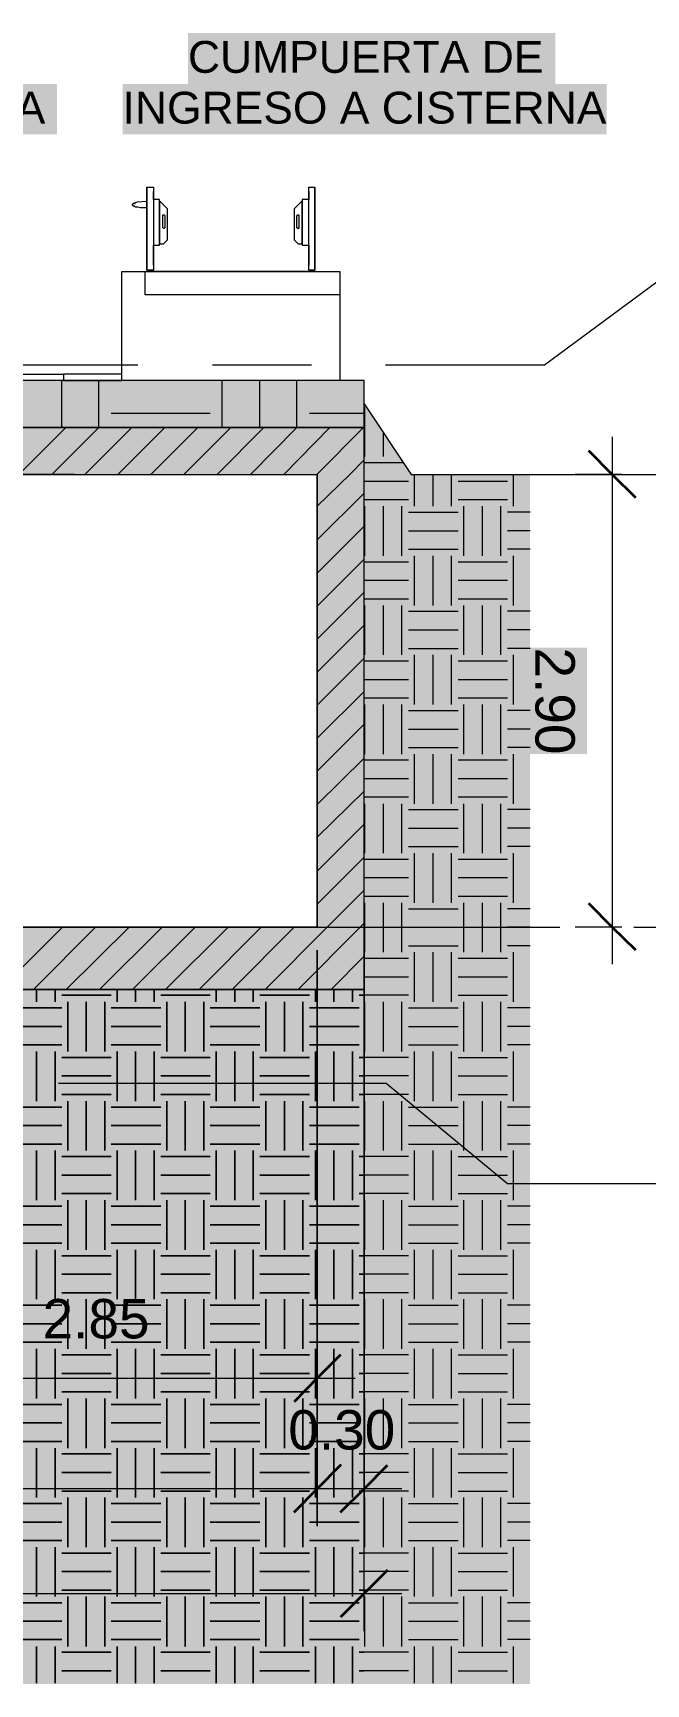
# Model space of a CAD drawing. Extents: x -187 to 52, y -9 to 65.
# Drawn here: x -119.73 to -115.8, y 27.06 to 37.62 of the extents above; entities that cross this region are included whole.
import ezdxf

# ---------------------------------------------------------------- set-up
doc = ezdxf.new("R2010")
doc.units = 0
doc.header["$MEASUREMENT"] = 0
doc.layers.add('PDF4_Geometría', color=7, linetype='Continuous')
doc.layers.add('PDF4_Texto', color=7, linetype='Continuous')
doc.layers.add('PDF4_Rellenos sólidos', color=7, linetype='Continuous', true_color=0xffffff)
doc.styles.add('PDF Arial', font='arial.ttf')

msp = doc.modelspace()

# ---------------------------------------------------------------- hatches: boundary and pattern name
at = {"layer": 'PDF4_Rellenos sólidos', "transparency": 33554559}
for points in [[(-118.733, 37.621), (-118.733, 37.295), (-116.382, 37.295), (-116.382, 37.621)], [(-122.523, 37.295), (-122.523, 36.973), (-119.571, 36.973), (-119.571, 37.295)], [(-119.152, 37.295), (-119.152, 36.973), (-116.052, 36.973), (-116.052, 37.295)], [(-117.304, 34.804), (-117.308, 34.804), (-117.308, 34.812), (-117.312, 34.817), (-117.317, 34.817), (-117.317, 34.825), (-117.321, 34.829), (-117.325, 34.829), (-117.325, 34.838), (-117.329, 34.842), (-117.334, 34.842), (-117.334, 34.85), (-117.338, 34.855), (-117.342, 34.855), (-117.342, 34.863), (-117.346, 34.867), (-117.351, 34.867), (-117.351, 34.876), (-117.355, 34.88), (-117.359, 34.88), (-117.359, 34.889), (-117.363, 34.893), (-117.367, 34.893), (-117.367, 34.901), (-117.372, 34.905), (-117.376, 34.905), (-117.376, 34.914), (-117.38, 34.918), (-117.384, 34.918), (-117.384, 34.927), (-117.389, 34.931), (-117.393, 34.931), (-117.393, 34.939), (-117.397, 34.944), (-117.401, 34.944), (-117.401, 34.952), (-117.406, 34.956), (-117.41, 34.956), (-117.41, 34.965), (-117.414, 34.969), (-117.418, 34.969), (-117.418, 34.977), (-117.422, 34.982), (-117.427, 34.982), (-117.427, 34.99), (-117.431, 34.994), (-117.435, 34.994), (-117.435, 35.003), (-117.439, 35.007), (-117.444, 35.007), (-117.444, 35.015), (-117.448, 35.02), (-117.452, 35.02), (-117.452, 35.028), (-117.456, 35.032), (-117.46, 35.032), (-117.46, 35.041), (-117.465, 35.045), (-117.469, 35.045), (-117.469, 35.053), (-117.473, 35.058), (-117.477, 35.058), (-117.477, 35.066), (-117.482, 35.07), (-117.486, 35.07), (-117.486, 35.079), (-117.49, 35.083), (-117.494, 35.083), (-117.494, 35.092), (-117.499, 35.096), (-117.503, 35.096), (-117.503, 35.104), (-117.507, 35.108), (-117.511, 35.108), (-117.511, 35.117), (-117.515, 35.121), (-117.52, 35.121), (-117.52, 35.13), (-117.524, 35.134), (-117.528, 35.134), (-117.528, 35.142), (-117.532, 35.147), (-117.537, 35.147), (-117.537, 35.155), (-117.541, 35.159), (-117.545, 35.159), (-117.545, 35.168), (-117.549, 35.172), (-117.554, 35.172), (-117.554, 35.18), (-117.558, 35.185), (-117.562, 35.185), (-117.562, 35.193), (-117.566, 35.197), (-117.57, 35.197), (-117.57, 35.206), (-117.575, 35.21), (-117.579, 35.21), (-117.579, 35.218), (-117.583, 35.223), (-117.587, 35.223), (-117.587, 35.231), (-117.592, 35.235), (-117.596, 35.235), (-117.596, 35.244), (-117.6, 35.248), (-117.604, 35.248), (-117.604, 31.501), (-117.706, 31.501), (-117.706, 27.056), (-117.304, 27.056)], [(-117.905, 34.796), (-117.905, 31.899), (-117.604, 31.899), (-117.604, 34.796)], [(-117.304, 34.796), (-117.304, 27.056), (-116.543, 27.056), (-116.543, 34.796)], [(-116.585, 33.687), (-116.585, 33.007), (-116.179, 33.007), (-116.179, 33.687)], [(-120.751, 31.899), (-120.751, 31.501), (-117.604, 31.501), (-117.604, 31.899)], [(-121.694, 31.328), (-121.719, 31.323), (-121.719, 27.056), (-117.697, 27.056), (-117.697, 31.501), (-120.772, 31.501), (-120.814, 31.493), (-120.84, 31.488), (-120.882, 31.48), (-120.907, 31.476), (-120.949, 31.467), (-120.975, 31.463), (-121.017, 31.455), (-121.043, 31.45), (-121.085, 31.442), (-121.11, 31.438), (-121.152, 31.429), (-121.178, 31.425), (-121.22, 31.416), (-121.246, 31.412), (-121.288, 31.404), (-121.313, 31.4), (-121.355, 31.391), (-121.381, 31.387), (-121.423, 31.378), (-121.449, 31.374), (-121.491, 31.366), (-121.516, 31.361), (-121.558, 31.353), (-121.584, 31.349), (-121.626, 31.34), (-121.652, 31.336)], [(-120.67, 31.501), (-120.67, 27.056), (-117.604, 27.056), (-117.604, 31.501)], [(-119.664, 29.581), (-119.664, 29.192), (-118.987, 29.192), (-118.987, 29.581)], [(-118.091, 28.871), (-118.091, 28.481), (-117.414, 28.481), (-117.414, 28.871)]]:
    msp.add_hatch(color=256, dxfattribs=at).paths.add_polyline_path(points)
h = msp.add_hatch(color=256, dxfattribs=at)
h.paths.add_polyline_path([(-121.292, 35.096), (-121.292, 35.396), (-121.719, 35.396), (-121.719, 35.096)])
h.paths.add_polyline_path([(-117.604, 35.096), (-117.604, 35.396), (-120.793, 35.396), (-120.793, 35.096)])
h = msp.add_hatch(color=256, dxfattribs=at)
h.paths.add_polyline_path([(-121.093, 34.796), (-121.093, 35.096), (-121.719, 35.096), (-121.719, 34.796)])
h.paths.add_polyline_path([(-117.604, 34.796), (-117.604, 35.096), (-120.992, 35.096), (-120.992, 34.796)])

# ---------------------------------------------------------------- linework, layer by layer
at = {"layer": 'PDF4_Geometría', "lineweight": 9}
for points in [[(-118.996, 36.631), (-118.996, 36.542), (-119.059, 36.538), (-119.068, 36.534), (-119.072, 36.534), (-119.076, 36.529), (-119.08, 36.529)], [(-118.996, 36.115), (-118.996, 36.622)], [(-118.953, 36.136), (-118.953, 36.263), (-118.915, 36.263), (-118.915, 36.555), (-118.953, 36.555), (-118.953, 36.606)], [(-117.96, 36.606), (-117.96, 36.555), (-118.002, 36.555), (-118.002, 36.263), (-117.96, 36.263), (-117.96, 36.136)], [(-117.921, 36.111), (-117.921, 36.631)], [(-117.921, 36.622), (-117.921, 36.115)], [(-119.076, 36.513), (-119.08, 36.513), (-119.084, 36.513), (-119.084, 36.517), (-119.089, 36.517), (-119.089, 36.521), (-119.089, 36.525), (-119.084, 36.529), (-119.08, 36.529), (-119.08, 36.534), (-119.076, 36.529), (-119.072, 36.529)], [(-119.08, 36.513), (-119.076, 36.513), (-119.068, 36.508), (-119.063, 36.508), (-119.055, 36.508), (-119.038, 36.504), (-119, 36.504), (-118.996, 36.504), (-118.996, 36.111)], [(-118.996, 36.538), (-118.996, 36.534), (-118.996, 36.529), (-118.996, 36.525), (-118.996, 36.521), (-118.996, 36.517), (-118.996, 36.513), (-118.996, 36.508)], [(-118.915, 36.271), (-118.89, 36.271), (-118.865, 36.297), (-118.865, 36.496), (-118.915, 36.546)], [(-118.894, 36.377), (-118.894, 36.453)], [(-118.881, 36.453), (-118.881, 36.377)], [(-118.002, 36.546), (-118.053, 36.496), (-118.053, 36.297), (-118.027, 36.271), (-118.002, 36.271)], [(-118.036, 36.377), (-118.036, 36.453)], [(-118.023, 36.453), (-118.023, 36.377)], [(-117.469, 35.498), (-116.45, 35.498), (-115.397, 36.276), (-110.681, 36.276)], [(-119.156, 35.438), (-119.529, 35.438), (-119.529, 35.396), (-119.926, 35.396), (-119.926, 35.438), (-119.529, 35.438), (-119.529, 35.396), (-119.156, 35.396), (-119.156, 35.946), (-119.156, 36.094), (-117.761, 36.094), (-117.761, 35.946), (-119.008, 35.946), (-119.008, 36.094), (-117.761, 36.094), (-117.761, 35.396)], [(-119.004, 36.094), (-117.913, 36.094)], [(-117.921, 36.094), (-118.996, 36.094)], [(-120.641, 35.498), (-119.055, 35.498)], [(-118.577, 35.498), (-117.943, 35.498)], [(-117.604, 35.248), (-117.304, 34.796), (-116.543, 34.796)], [(-117.604, 35.096), (-120.793, 35.096)], [(-119.816, 34.796), (-119.516, 35.096)], [(-119.605, 34.796), (-119.304, 35.096)], [(-119.393, 34.796), (-119.093, 35.096)], [(-119.182, 34.796), (-118.881, 35.096)], [(-118.97, 34.796), (-118.67, 35.096)], [(-118.759, 34.796), (-118.459, 35.096)], [(-118.547, 34.796), (-118.247, 35.096)], [(-118.332, 34.796), (-118.036, 35.096)], [(-118.12, 34.796), (-117.824, 35.096)], [(-117.909, 34.796), (-117.609, 35.096)], [(-116.018, 35.037), (-116.018, 31.662)], [(-117.905, 34.593), (-117.697, 34.796), (-117.604, 34.889)], [(-120.751, 31.899), (-117.905, 31.899), (-117.905, 34.796)], [(-119.461, 34.796), (-120.751, 34.796)], [(-116.983, 34.796), (-114.627, 34.796)], [(-115.955, 34.796), (-116.018, 34.796), (-116.255, 34.796)], [(-117.905, 34.377), (-117.604, 34.677)], [(-117.905, 34.165), (-117.604, 34.466)], [(-117.905, 33.954), (-117.604, 34.254)], [(-117.905, 33.742), (-117.604, 34.043)], [(-117.905, 33.531), (-117.604, 33.831)], [(-117.905, 33.32), (-117.604, 33.62)], [(-117.905, 33.108), (-117.604, 33.408)], [(-117.905, 32.897), (-117.604, 33.197)], [(-117.905, 32.685), (-117.604, 32.981)], [(-117.905, 32.474), (-117.604, 32.77)], [(-117.905, 32.258), (-117.604, 32.558)], [(-117.905, 32.047), (-117.604, 32.347)], [(-118.239, 31.501), (-117.841, 31.899), (-117.604, 32.135)], [(-118.027, 31.501), (-117.63, 31.899), (-117.604, 31.924)], [(-120.438, 31.899), (-119.524, 31.899)], [(-119.935, 31.501), (-119.537, 31.899)], [(-119.723, 31.501), (-119.326, 31.899)], [(-119.512, 31.501), (-119.11, 31.899)], [(-119.3, 31.501), (-118.898, 31.899)], [(-119.089, 31.501), (-118.687, 31.899)], [(-119.051, 31.899), (-118.416, 31.899)], [(-118.877, 31.501), (-118.475, 31.899)], [(-118.662, 31.501), (-118.264, 31.899)], [(-118.45, 31.501), (-118.053, 31.899)], [(-117.938, 31.899), (-116.352, 31.899)], [(-115.955, 31.899), (-116.018, 31.899), (-116.255, 31.899)], [(-115.879, 31.899), (-115.244, 31.899)], [(-117.905, 31.751), (-117.905, 28.304), (-117.905, 28.067), (-117.905, 28.304), (-117.905, 31.751), (-117.905, 29.014), (-117.905, 28.773)], [(-117.816, 31.501), (-117.604, 31.713)], [(-117.604, 27.395), (-117.604, 27.636), (-117.604, 31.751), (-117.604, 28.304), (-117.604, 28.067)], [(-117.604, 31.501), (-119.199, 31.501), (-120.67, 31.501)], [(-119.562, 30.901), (-117.465, 30.901), (-116.687, 30.258), (-110.681, 30.258)], [(-120.992, 29.014), (-117.663, 29.014)], [(-117.663, 28.304), (-138.872, 28.304)], [(-117.363, 28.304), (-118.146, 28.304)], [(-139.173, 27.636), (-117.363, 27.636)]]:
    msp.add_lwpolyline(points, dxfattribs=at)
for points in [[(-118.953, 36.635), (-118.953, 36.102), (-118.996, 36.102), (-118.996, 36.635)], [(-117.96, 36.102), (-117.96, 36.635), (-117.921, 36.635), (-117.921, 36.102)], [(-118.865, 36.496), (-118.915, 36.546), (-118.915, 36.271), (-118.89, 36.271), (-118.865, 36.297)], [(-118.894, 36.453), (-118.894, 36.458), (-118.89, 36.458), (-118.886, 36.458), (-118.881, 36.453), (-118.881, 36.377), (-118.881, 36.373), (-118.886, 36.373), (-118.886, 36.369), (-118.89, 36.369), (-118.894, 36.373), (-118.894, 36.377)], [(-118.053, 36.496), (-118.053, 36.297), (-118.027, 36.271), (-118.002, 36.271), (-118.002, 36.546)], [(-118.023, 36.453), (-118.023, 36.377), (-118.023, 36.373), (-118.023, 36.369), (-118.027, 36.369), (-118.031, 36.369), (-118.031, 36.373), (-118.036, 36.373), (-118.036, 36.377), (-118.036, 36.453), (-118.031, 36.453), (-118.031, 36.458), (-118.027, 36.458), (-118.023, 36.458)]]:
    msp.add_lwpolyline(points, close=True, dxfattribs=at)
at = {"layer": 'PDF4_Geometría', "lineweight": 20}
for points in [[(-120.886, 35.498), (-120.992, 35.498), (-120.992, 35.096), (-120.992, 34.796), (-120.949, 34.796), (-120.949, 32.423), (-120.751, 32.423), (-120.751, 34.796), (-117.905, 34.796), (-117.905, 31.899), (-120.751, 31.899), (-120.751, 31.975), (-120.949, 31.975), (-120.949, 31.865)], [(-138.682, 35.096), (-138.932, 35.096), (-138.932, 34.796), (-138.932, 31.899), (-138.932, 31.501), (-135.536, 31.501), (-134.918, 31.387), (-130.144, 30.503), (-126.147, 30.503), (-121.719, 31.319), (-120.751, 31.501), (-117.604, 31.501), (-117.604, 31.899), (-117.604, 34.796), (-117.604, 35.096)]]:
    msp.add_lwpolyline(points, dxfattribs=at)
at = {"layer": 'PDF4_Geometría', "color": 9, "lineweight": 9, "true_color": 0xc0c0c0}
for points in [[(-117.604, 35.096), (-117.604, 35.396), (-120.793, 35.396), (-120.793, 35.096)], [(-119.702, 31.501), (-119.702, 31.421)], [(-119.583, 31.501), (-119.583, 31.421)], [(-119.186, 31.501), (-119.186, 31.421)], [(-119.068, 31.501), (-119.068, 31.421)], [(-118.949, 31.501), (-118.949, 31.421)], [(-118.552, 31.501), (-118.552, 31.421)], [(-118.433, 31.501), (-118.433, 31.421)], [(-118.315, 31.501), (-118.315, 31.421)], [(-117.917, 31.501), (-117.917, 31.421)], [(-117.799, 31.501), (-117.799, 31.421)], [(-117.68, 31.501), (-117.68, 31.421)], [(-119.541, 31.383), (-119.858, 31.383)], [(-119.224, 31.463), (-119.541, 31.463)], [(-119.503, 31.421), (-119.503, 31.104)], [(-119.385, 31.421), (-119.385, 31.104)], [(-119.266, 31.421), (-119.266, 31.104)], [(-118.907, 31.383), (-119.224, 31.383)], [(-118.59, 31.463), (-118.907, 31.463)], [(-118.869, 31.421), (-118.869, 31.104)], [(-118.75, 31.421), (-118.75, 31.104)], [(-118.632, 31.421), (-118.632, 31.104)], [(-118.272, 31.383), (-118.59, 31.383)], [(-117.955, 31.463), (-118.272, 31.463)], [(-118.234, 31.421), (-118.234, 31.104)], [(-118.116, 31.421), (-118.116, 31.104)], [(-117.998, 31.421), (-117.998, 31.104)], [(-119.541, 31.264), (-119.858, 31.264)], [(-118.907, 31.264), (-119.224, 31.264)], [(-118.272, 31.264), (-118.59, 31.264)], [(-119.541, 31.146), (-119.858, 31.146)], [(-119.702, 31.104), (-119.702, 30.786)], [(-119.583, 31.104), (-119.583, 30.786)], [(-119.224, 31.065), (-119.541, 31.065)], [(-118.907, 31.146), (-119.224, 31.146)], [(-119.186, 31.104), (-119.186, 30.786)], [(-119.068, 31.104), (-119.068, 30.786)], [(-118.949, 31.104), (-118.949, 30.786)], [(-118.59, 31.065), (-118.907, 31.065)], [(-118.272, 31.146), (-118.59, 31.146)], [(-118.552, 31.104), (-118.552, 30.786)], [(-118.433, 31.104), (-118.433, 30.786)], [(-118.315, 31.104), (-118.315, 30.786)], [(-117.955, 31.065), (-118.272, 31.065)], [(-117.917, 31.104), (-117.917, 30.786)], [(-117.799, 31.104), (-117.799, 30.786)], [(-117.68, 31.104), (-117.68, 30.786)], [(-119.224, 30.947), (-119.541, 30.947)], [(-118.59, 30.947), (-118.907, 30.947)], [(-117.955, 30.947), (-118.272, 30.947)], [(-119.541, 30.748), (-119.858, 30.748)], [(-119.224, 30.829), (-119.541, 30.829)], [(-119.503, 30.786), (-119.503, 30.469)], [(-119.385, 30.786), (-119.385, 30.469)], [(-119.266, 30.786), (-119.266, 30.469)], [(-118.907, 30.748), (-119.224, 30.748)], [(-118.59, 30.829), (-118.907, 30.829)], [(-118.869, 30.786), (-118.869, 30.469)], [(-118.75, 30.786), (-118.75, 30.469)], [(-118.632, 30.786), (-118.632, 30.469)], [(-118.272, 30.748), (-118.59, 30.748)], [(-117.955, 30.829), (-118.272, 30.829)], [(-118.234, 30.786), (-118.234, 30.469)], [(-118.116, 30.786), (-118.116, 30.469)], [(-117.998, 30.786), (-117.998, 30.469)], [(-119.541, 30.63), (-119.858, 30.63)], [(-118.907, 30.63), (-119.224, 30.63)], [(-118.272, 30.63), (-118.59, 30.63)], [(-119.541, 30.511), (-119.858, 30.511)], [(-119.702, 30.469), (-119.702, 30.152)], [(-119.583, 30.469), (-119.583, 30.152)], [(-119.224, 30.431), (-119.541, 30.431)], [(-118.907, 30.511), (-119.224, 30.511)], [(-119.186, 30.469), (-119.186, 30.152)], [(-119.068, 30.469), (-119.068, 30.152)], [(-118.949, 30.469), (-118.949, 30.152)], [(-118.59, 30.431), (-118.907, 30.431)], [(-118.272, 30.511), (-118.59, 30.511)], [(-118.552, 30.469), (-118.552, 30.152)], [(-118.433, 30.469), (-118.433, 30.152)], [(-118.315, 30.469), (-118.315, 30.152)], [(-117.955, 30.431), (-118.272, 30.431)], [(-117.917, 30.469), (-117.917, 30.152)], [(-117.799, 30.469), (-117.799, 30.152)], [(-117.68, 30.469), (-117.68, 30.152)], [(-119.224, 30.313), (-119.541, 30.313)], [(-118.59, 30.313), (-118.907, 30.313)], [(-117.955, 30.313), (-118.272, 30.313)], [(-119.541, 30.114), (-119.858, 30.114)], [(-119.224, 30.194), (-119.541, 30.194)], [(-119.503, 30.152), (-119.503, 29.835)], [(-119.385, 30.152), (-119.385, 29.835)], [(-119.266, 30.152), (-119.266, 29.835)], [(-118.907, 30.114), (-119.224, 30.114)], [(-118.59, 30.194), (-118.907, 30.194)], [(-118.869, 30.152), (-118.869, 29.835)], [(-118.75, 30.152), (-118.75, 29.835)], [(-118.632, 30.152), (-118.632, 29.835)], [(-118.272, 30.114), (-118.59, 30.114)], [(-117.955, 30.194), (-118.272, 30.194)], [(-118.234, 30.152), (-118.234, 29.835)], [(-118.116, 30.152), (-118.116, 29.835)], [(-117.998, 30.152), (-117.998, 29.835)], [(-119.541, 29.995), (-119.858, 29.995)], [(-118.907, 29.995), (-119.224, 29.995)], [(-118.272, 29.995), (-118.59, 29.995)], [(-119.541, 29.877), (-119.858, 29.877)], [(-119.702, 29.835), (-119.702, 29.518)], [(-119.583, 29.835), (-119.583, 29.518)], [(-119.224, 29.797), (-119.541, 29.797)], [(-118.907, 29.877), (-119.224, 29.877)], [(-119.186, 29.835), (-119.186, 29.518)], [(-119.068, 29.835), (-119.068, 29.518)], [(-118.949, 29.835), (-118.949, 29.518)], [(-118.59, 29.797), (-118.907, 29.797)], [(-118.272, 29.877), (-118.59, 29.877)], [(-118.552, 29.835), (-118.552, 29.518)], [(-118.433, 29.835), (-118.433, 29.518)], [(-118.315, 29.835), (-118.315, 29.518)], [(-117.955, 29.797), (-118.272, 29.797)], [(-117.917, 29.835), (-117.917, 29.518)], [(-117.799, 29.835), (-117.799, 29.518)], [(-117.68, 29.835), (-117.68, 29.518)], [(-119.224, 29.678), (-119.541, 29.678)], [(-118.59, 29.678), (-118.907, 29.678)], [(-117.955, 29.678), (-118.272, 29.678)], [(-119.541, 29.48), (-119.858, 29.48)], [(-119.224, 29.56), (-119.541, 29.56)], [(-119.503, 29.518), (-119.503, 29.2)], [(-119.385, 29.518), (-119.385, 29.2)], [(-119.266, 29.518), (-119.266, 29.2)], [(-118.907, 29.48), (-119.224, 29.48)], [(-118.59, 29.56), (-118.907, 29.56)], [(-118.869, 29.518), (-118.869, 29.2)], [(-118.75, 29.518), (-118.75, 29.2)], [(-118.632, 29.518), (-118.632, 29.2)], [(-118.272, 29.48), (-118.59, 29.48)], [(-117.955, 29.56), (-118.272, 29.56)], [(-118.234, 29.518), (-118.234, 29.2)], [(-118.116, 29.518), (-118.116, 29.2)], [(-117.998, 29.518), (-117.998, 29.2)], [(-119.541, 29.361), (-119.858, 29.361)], [(-118.907, 29.361), (-119.224, 29.361)], [(-118.272, 29.361), (-118.59, 29.361)], [(-119.541, 29.243), (-119.858, 29.243)], [(-119.702, 29.2), (-119.702, 28.883)], [(-119.583, 29.2), (-119.583, 28.883)], [(-119.224, 29.162), (-119.541, 29.162)], [(-118.907, 29.243), (-119.224, 29.243)], [(-119.186, 29.2), (-119.186, 28.883)], [(-119.068, 29.2), (-119.068, 28.883)], [(-118.949, 29.2), (-118.949, 28.883)], [(-118.59, 29.162), (-118.907, 29.162)], [(-118.272, 29.243), (-118.59, 29.243)], [(-118.552, 29.2), (-118.552, 28.883)], [(-118.433, 29.2), (-118.433, 28.883)], [(-118.315, 29.2), (-118.315, 28.883)], [(-117.955, 29.162), (-118.272, 29.162)], [(-117.917, 29.2), (-117.917, 28.883)], [(-117.799, 29.2), (-117.799, 28.883)], [(-117.68, 29.2), (-117.68, 28.883)], [(-119.224, 29.044), (-119.541, 29.044)], [(-118.59, 29.044), (-118.907, 29.044)], [(-117.955, 29.044), (-118.272, 29.044)], [(-119.541, 28.845), (-119.858, 28.845)], [(-119.224, 28.926), (-119.541, 28.926)], [(-119.503, 28.883), (-119.503, 28.566)], [(-119.385, 28.883), (-119.385, 28.566)], [(-119.266, 28.883), (-119.266, 28.566)], [(-118.907, 28.845), (-119.224, 28.845)], [(-118.59, 28.926), (-118.907, 28.926)], [(-118.869, 28.883), (-118.869, 28.566)], [(-118.75, 28.883), (-118.75, 28.566)], [(-118.632, 28.883), (-118.632, 28.566)], [(-118.272, 28.845), (-118.59, 28.845)], [(-117.955, 28.926), (-118.272, 28.926)], [(-118.234, 28.883), (-118.234, 28.566)], [(-118.116, 28.883), (-118.116, 28.566)], [(-117.998, 28.883), (-117.998, 28.566)], [(-119.541, 28.727), (-119.858, 28.727)], [(-118.907, 28.727), (-119.224, 28.727)], [(-118.272, 28.727), (-118.59, 28.727)], [(-119.541, 28.608), (-119.858, 28.608)], [(-119.702, 28.566), (-119.702, 28.249)], [(-119.583, 28.566), (-119.583, 28.249)], [(-119.224, 28.528), (-119.541, 28.528)], [(-118.907, 28.608), (-119.224, 28.608)], [(-119.186, 28.566), (-119.186, 28.249)], [(-119.068, 28.566), (-119.068, 28.249)], [(-118.949, 28.566), (-118.949, 28.249)], [(-118.59, 28.528), (-118.907, 28.528)], [(-118.272, 28.608), (-118.59, 28.608)], [(-118.552, 28.566), (-118.552, 28.249)], [(-118.433, 28.566), (-118.433, 28.249)], [(-118.315, 28.566), (-118.315, 28.249)], [(-117.955, 28.528), (-118.272, 28.528)], [(-117.917, 28.566), (-117.917, 28.249)], [(-117.799, 28.566), (-117.799, 28.249)], [(-117.68, 28.566), (-117.68, 28.249)], [(-119.224, 28.41), (-119.541, 28.41)], [(-118.59, 28.41), (-118.907, 28.41)], [(-117.955, 28.41), (-118.272, 28.41)], [(-119.541, 28.211), (-119.858, 28.211)], [(-119.224, 28.291), (-119.541, 28.291)], [(-119.503, 28.249), (-119.503, 27.932)], [(-119.385, 28.249), (-119.385, 27.932)], [(-119.266, 28.249), (-119.266, 27.932)], [(-118.907, 28.211), (-119.224, 28.211)], [(-118.59, 28.291), (-118.907, 28.291)], [(-118.869, 28.249), (-118.869, 27.932)], [(-118.75, 28.249), (-118.75, 27.932)], [(-118.632, 28.249), (-118.632, 27.932)], [(-118.272, 28.211), (-118.59, 28.211)], [(-117.955, 28.291), (-118.272, 28.291)], [(-118.234, 28.249), (-118.234, 27.932)], [(-118.116, 28.249), (-118.116, 27.932)], [(-117.998, 28.249), (-117.998, 27.932)], [(-119.541, 28.092), (-119.858, 28.092)], [(-118.907, 28.092), (-119.224, 28.092)], [(-118.272, 28.092), (-118.59, 28.092)], [(-119.541, 27.974), (-119.858, 27.974)], [(-119.702, 27.932), (-119.702, 27.615)], [(-119.583, 27.932), (-119.583, 27.615)], [(-119.224, 27.894), (-119.541, 27.894)], [(-118.907, 27.974), (-119.224, 27.974)], [(-119.186, 27.932), (-119.186, 27.615)], [(-119.068, 27.932), (-119.068, 27.615)], [(-118.949, 27.932), (-118.949, 27.615)], [(-118.59, 27.894), (-118.907, 27.894)], [(-118.272, 27.974), (-118.59, 27.974)], [(-118.552, 27.932), (-118.552, 27.615)], [(-118.433, 27.932), (-118.433, 27.615)], [(-118.315, 27.932), (-118.315, 27.615)], [(-117.955, 27.894), (-118.272, 27.894)], [(-117.917, 27.932), (-117.917, 27.615)], [(-117.799, 27.932), (-117.799, 27.615)], [(-117.68, 27.932), (-117.68, 27.615)], [(-119.224, 27.775), (-119.541, 27.775)], [(-118.59, 27.775), (-118.907, 27.775)], [(-117.955, 27.775), (-118.272, 27.775)], [(-119.541, 27.576), (-119.858, 27.576)], [(-119.224, 27.657), (-119.541, 27.657)], [(-119.503, 27.615), (-119.503, 27.297)], [(-119.385, 27.615), (-119.385, 27.297)], [(-119.266, 27.615), (-119.266, 27.297)], [(-118.907, 27.576), (-119.224, 27.576)], [(-118.59, 27.657), (-118.907, 27.657)], [(-118.869, 27.615), (-118.869, 27.297)], [(-118.75, 27.615), (-118.75, 27.297)], [(-118.632, 27.615), (-118.632, 27.297)], [(-118.272, 27.576), (-118.59, 27.576)], [(-117.955, 27.657), (-118.272, 27.657)], [(-118.234, 27.615), (-118.234, 27.297)], [(-118.116, 27.615), (-118.116, 27.297)], [(-117.998, 27.615), (-117.998, 27.297)], [(-119.541, 27.458), (-119.858, 27.458)], [(-118.907, 27.458), (-119.224, 27.458)], [(-118.272, 27.458), (-118.59, 27.458)], [(-119.541, 27.34), (-119.858, 27.34)], [(-119.702, 27.297), (-119.702, 27.061)], [(-119.583, 27.297), (-119.583, 27.061)], [(-119.224, 27.259), (-119.541, 27.259)], [(-118.907, 27.34), (-119.224, 27.34)], [(-119.186, 27.297), (-119.186, 27.061)], [(-119.068, 27.297), (-119.068, 27.061)], [(-118.949, 27.297), (-118.949, 27.061)], [(-118.59, 27.259), (-118.907, 27.259)], [(-118.272, 27.34), (-118.59, 27.34)], [(-118.552, 27.297), (-118.552, 27.061)], [(-118.433, 27.297), (-118.433, 27.061)], [(-118.315, 27.297), (-118.315, 27.061)], [(-117.955, 27.259), (-118.272, 27.259)], [(-117.917, 27.297), (-117.917, 27.061)], [(-117.799, 27.297), (-117.799, 27.061)], [(-117.68, 27.297), (-117.68, 27.061)], [(-119.224, 27.141), (-119.541, 27.141)], [(-118.59, 27.141), (-118.907, 27.141)], [(-117.955, 27.141), (-118.272, 27.141)]]:
    msp.add_lwpolyline(points, close=True, dxfattribs=at)
for points in [[(-119.541, 35.096), (-119.541, 35.396)], [(-119.304, 35.096), (-119.304, 35.396)], [(-118.514, 35.096), (-118.514, 35.396)], [(-118.272, 35.096), (-118.272, 35.396)], [(-118.036, 35.096), (-118.036, 35.396)], [(-119.224, 35.189), (-118.59, 35.189)], [(-117.955, 35.189), (-117.604, 35.189)], [(-117.604, 35.248), (-117.304, 34.796), (-116.543, 34.796)], [(-117.6, 34.91), (-117.6, 35.227)], [(-117.482, 34.91), (-117.482, 35.062)], [(-117.604, 34.872), (-117.355, 34.872)], [(-117.283, 34.593), (-117.283, 34.796)], [(-117.164, 34.593), (-117.164, 34.796)], [(-117.046, 34.593), (-117.046, 34.796)], [(-116.649, 34.593), (-116.649, 34.796)], [(-117.604, 34.753), (-117.321, 34.753)], [(-117.004, 34.753), (-116.687, 34.753)], [(-117.604, 34.635), (-117.321, 34.635)], [(-117.6, 34.275), (-117.6, 34.593)], [(-117.482, 34.275), (-117.482, 34.593)], [(-117.363, 34.275), (-117.363, 34.593)], [(-117.321, 34.554), (-117.304, 34.554), (-117.004, 34.554)], [(-117.004, 34.635), (-116.687, 34.635)], [(-116.966, 34.275), (-116.966, 34.593)], [(-116.847, 34.275), (-116.847, 34.593)], [(-116.729, 34.275), (-116.729, 34.593)], [(-116.543, 34.554), (-116.687, 34.554)], [(-117.321, 34.436), (-117.304, 34.436), (-117.004, 34.436)], [(-116.543, 34.436), (-116.687, 34.436)], [(-117.604, 34.237), (-117.321, 34.237)], [(-117.321, 34.318), (-117.304, 34.318), (-117.004, 34.318)], [(-117.283, 33.958), (-117.283, 34.275)], [(-117.164, 33.958), (-117.164, 34.275)], [(-117.046, 33.958), (-117.046, 34.275)], [(-117.004, 34.237), (-116.687, 34.237)], [(-116.543, 34.318), (-116.687, 34.318)], [(-116.649, 33.958), (-116.649, 34.275)], [(-117.604, 34.119), (-117.321, 34.119)], [(-117.004, 34.119), (-116.687, 34.119)], [(-117.604, 34), (-117.321, 34)], [(-117.6, 33.641), (-117.6, 33.958)], [(-117.482, 33.641), (-117.482, 33.958)], [(-117.363, 33.641), (-117.363, 33.958)], [(-117.321, 33.92), (-117.304, 33.92), (-117.004, 33.92)], [(-117.004, 34), (-116.687, 34)], [(-116.966, 33.641), (-116.966, 33.958)], [(-116.847, 33.641), (-116.847, 33.958)], [(-116.729, 33.641), (-116.729, 33.958)], [(-116.543, 33.92), (-116.687, 33.92)], [(-117.321, 33.802), (-117.304, 33.802), (-117.004, 33.802)], [(-116.543, 33.802), (-116.687, 33.802)], [(-117.604, 33.603), (-117.321, 33.603)], [(-117.321, 33.683), (-117.304, 33.683), (-117.004, 33.683)], [(-117.283, 33.324), (-117.283, 33.641)], [(-117.164, 33.324), (-117.164, 33.641)], [(-117.046, 33.324), (-117.046, 33.641)], [(-117.004, 33.603), (-116.687, 33.603)], [(-116.543, 33.683), (-116.687, 33.683)], [(-116.649, 33.324), (-116.649, 33.641)], [(-117.604, 33.484), (-117.321, 33.484)], [(-117.004, 33.484), (-116.687, 33.484)], [(-117.604, 33.366), (-117.321, 33.366)], [(-117.6, 33.007), (-117.6, 33.324)], [(-117.482, 33.007), (-117.482, 33.324)], [(-117.363, 33.007), (-117.363, 33.324)], [(-117.321, 33.286), (-117.304, 33.286), (-117.004, 33.286)], [(-117.004, 33.366), (-116.687, 33.366)], [(-116.966, 33.007), (-116.966, 33.324)], [(-116.847, 33.007), (-116.847, 33.324)], [(-116.729, 33.007), (-116.729, 33.324)], [(-116.543, 33.286), (-116.687, 33.286)], [(-117.321, 33.167), (-117.304, 33.167), (-117.004, 33.167)], [(-116.543, 33.167), (-116.687, 33.167)], [(-117.604, 32.969), (-117.321, 32.969)], [(-117.321, 33.049), (-117.304, 33.049), (-117.004, 33.049)], [(-117.283, 32.689), (-117.283, 33.007)], [(-117.164, 32.689), (-117.164, 33.007)], [(-117.046, 32.689), (-117.046, 33.007)], [(-117.004, 32.969), (-116.687, 32.969)], [(-116.543, 33.049), (-116.687, 33.049)], [(-116.649, 32.689), (-116.649, 33.007)], [(-117.604, 32.85), (-117.321, 32.85)], [(-117.004, 32.85), (-116.687, 32.85)], [(-117.604, 32.732), (-117.321, 32.732)], [(-117.6, 32.372), (-117.6, 32.689)], [(-117.482, 32.372), (-117.482, 32.689)], [(-117.363, 32.372), (-117.363, 32.689)], [(-117.321, 32.651), (-117.304, 32.651), (-117.004, 32.651)], [(-117.004, 32.732), (-116.687, 32.732)], [(-116.966, 32.372), (-116.966, 32.689)], [(-116.847, 32.372), (-116.847, 32.689)], [(-116.729, 32.372), (-116.729, 32.689)], [(-116.543, 32.651), (-116.687, 32.651)], [(-117.321, 32.533), (-117.304, 32.533), (-117.004, 32.533)], [(-116.543, 32.533), (-116.687, 32.533)], [(-117.604, 32.334), (-117.321, 32.334)], [(-117.321, 32.415), (-117.304, 32.415), (-117.004, 32.415)], [(-117.283, 32.055), (-117.283, 32.372)], [(-117.164, 32.055), (-117.164, 32.372)], [(-117.046, 32.055), (-117.046, 32.372)], [(-117.004, 32.334), (-116.687, 32.334)], [(-116.543, 32.415), (-116.687, 32.415)], [(-116.649, 32.055), (-116.649, 32.372)], [(-117.604, 32.216), (-117.321, 32.216)], [(-117.004, 32.216), (-116.687, 32.216)], [(-117.604, 32.097), (-117.321, 32.097)], [(-117.6, 31.738), (-117.6, 32.055)], [(-117.482, 31.738), (-117.482, 32.055)], [(-117.363, 31.738), (-117.363, 32.055)], [(-117.321, 32.017), (-117.304, 32.017), (-117.004, 32.017)], [(-117.004, 32.097), (-116.687, 32.097)], [(-116.966, 31.738), (-116.966, 32.055)], [(-116.847, 31.738), (-116.847, 32.055)], [(-116.729, 31.738), (-116.729, 32.055)], [(-116.543, 32.017), (-116.687, 32.017)], [(-117.321, 31.899), (-117.304, 31.899), (-117.004, 31.899)], [(-116.543, 31.899), (-116.687, 31.899)], [(-117.604, 31.7), (-117.321, 31.7)], [(-117.321, 31.78), (-117.304, 31.78), (-117.004, 31.78)], [(-117.283, 31.421), (-117.283, 31.738)], [(-117.164, 31.421), (-117.164, 31.738)], [(-117.046, 31.421), (-117.046, 31.738)], [(-117.004, 31.7), (-116.687, 31.7)], [(-116.543, 31.78), (-116.687, 31.78)], [(-116.649, 31.421), (-116.649, 31.738)], [(-117.604, 31.501), (-119.199, 31.501), (-120.67, 31.501)], [(-117.604, 31.581), (-117.321, 31.581)], [(-117.004, 31.581), (-116.687, 31.581)], [(-117.697, 31.383), (-117.955, 31.383), (-117.638, 31.383), (-117.706, 31.383)], [(-117.321, 31.463), (-117.638, 31.463), (-117.604, 31.463)], [(-117.6, 31.104), (-117.6, 31.421)], [(-117.482, 31.104), (-117.482, 31.421)], [(-117.363, 31.104), (-117.363, 31.421)], [(-117.321, 31.383), (-117.304, 31.383), (-117.004, 31.383)], [(-117.004, 31.463), (-116.687, 31.463)], [(-116.966, 31.104), (-116.966, 31.421)], [(-116.847, 31.104), (-116.847, 31.421)], [(-116.729, 31.104), (-116.729, 31.421)], [(-116.543, 31.383), (-116.687, 31.383)], [(-117.697, 31.264), (-117.955, 31.264), (-117.638, 31.264), (-117.706, 31.264)], [(-117.321, 31.264), (-117.304, 31.264), (-117.004, 31.264)], [(-116.543, 31.264), (-116.687, 31.264)], [(-117.697, 31.146), (-117.955, 31.146), (-117.638, 31.146), (-117.706, 31.146)], [(-117.321, 31.065), (-117.638, 31.065), (-117.604, 31.065)], [(-117.321, 31.146), (-117.304, 31.146), (-117.004, 31.146)], [(-117.283, 30.786), (-117.283, 31.104)], [(-117.164, 30.786), (-117.164, 31.104)], [(-117.046, 30.786), (-117.046, 31.104)], [(-117.004, 31.065), (-116.687, 31.065)], [(-116.543, 31.146), (-116.687, 31.146)], [(-116.649, 30.786), (-116.649, 31.104)], [(-117.321, 30.947), (-117.638, 30.947), (-117.604, 30.947)], [(-117.004, 30.947), (-116.687, 30.947)], [(-117.697, 30.748), (-117.955, 30.748), (-117.638, 30.748), (-117.706, 30.748)], [(-117.321, 30.829), (-117.638, 30.829), (-117.604, 30.829)], [(-117.6, 30.469), (-117.6, 30.786)], [(-117.482, 30.469), (-117.482, 30.786)], [(-117.363, 30.469), (-117.363, 30.786)], [(-117.321, 30.748), (-117.304, 30.748), (-117.004, 30.748)], [(-117.004, 30.829), (-116.687, 30.829)], [(-116.966, 30.469), (-116.966, 30.786)], [(-116.847, 30.469), (-116.847, 30.786)], [(-116.729, 30.469), (-116.729, 30.786)], [(-116.543, 30.748), (-116.687, 30.748)], [(-117.697, 30.63), (-117.955, 30.63), (-117.638, 30.63), (-117.706, 30.63)], [(-117.321, 30.63), (-117.304, 30.63), (-117.004, 30.63)], [(-116.543, 30.63), (-116.687, 30.63)], [(-117.697, 30.511), (-117.955, 30.511), (-117.638, 30.511), (-117.706, 30.511)], [(-117.321, 30.431), (-117.638, 30.431), (-117.604, 30.431)], [(-117.321, 30.511), (-117.304, 30.511), (-117.004, 30.511)], [(-117.283, 30.152), (-117.283, 30.469)], [(-117.164, 30.152), (-117.164, 30.469)], [(-117.046, 30.152), (-117.046, 30.469)], [(-117.004, 30.431), (-116.687, 30.431)], [(-116.543, 30.511), (-116.687, 30.511)], [(-116.649, 30.152), (-116.649, 30.469)], [(-117.321, 30.313), (-117.638, 30.313), (-117.604, 30.313)], [(-117.004, 30.313), (-116.687, 30.313)], [(-117.697, 30.114), (-117.955, 30.114), (-117.638, 30.114), (-117.706, 30.114)], [(-117.321, 30.194), (-117.638, 30.194), (-117.604, 30.194)], [(-117.6, 29.835), (-117.6, 30.152)], [(-117.482, 29.835), (-117.482, 30.152)], [(-117.363, 29.835), (-117.363, 30.152)], [(-117.321, 30.114), (-117.304, 30.114), (-117.004, 30.114)], [(-117.004, 30.194), (-116.687, 30.194)], [(-116.966, 29.835), (-116.966, 30.152)], [(-116.847, 29.835), (-116.847, 30.152)], [(-116.729, 29.835), (-116.729, 30.152)], [(-116.543, 30.114), (-116.687, 30.114)], [(-117.697, 29.995), (-117.955, 29.995), (-117.638, 29.995), (-117.706, 29.995)], [(-117.321, 29.995), (-117.304, 29.995), (-117.004, 29.995)], [(-116.543, 29.995), (-116.687, 29.995)], [(-117.697, 29.877), (-117.955, 29.877), (-117.638, 29.877), (-117.706, 29.877)], [(-117.321, 29.797), (-117.638, 29.797), (-117.604, 29.797)], [(-117.321, 29.877), (-117.304, 29.877), (-117.004, 29.877)], [(-117.283, 29.518), (-117.283, 29.835)], [(-117.164, 29.518), (-117.164, 29.835)], [(-117.046, 29.518), (-117.046, 29.835)], [(-117.004, 29.797), (-116.687, 29.797)], [(-116.543, 29.877), (-116.687, 29.877)], [(-116.649, 29.518), (-116.649, 29.835)], [(-117.321, 29.678), (-117.638, 29.678), (-117.604, 29.678)], [(-117.004, 29.678), (-116.687, 29.678)], [(-117.697, 29.48), (-117.955, 29.48), (-117.638, 29.48), (-117.706, 29.48)], [(-117.321, 29.56), (-117.638, 29.56), (-117.604, 29.56)], [(-117.6, 29.2), (-117.6, 29.518)], [(-117.482, 29.2), (-117.482, 29.518)], [(-117.363, 29.2), (-117.363, 29.518)], [(-117.321, 29.48), (-117.304, 29.48), (-117.004, 29.48)], [(-117.004, 29.56), (-116.687, 29.56)], [(-116.966, 29.2), (-116.966, 29.518)], [(-116.847, 29.2), (-116.847, 29.518)], [(-116.729, 29.2), (-116.729, 29.518)], [(-116.543, 29.48), (-116.687, 29.48)], [(-117.697, 29.361), (-117.955, 29.361), (-117.638, 29.361), (-117.706, 29.361)], [(-117.321, 29.361), (-117.304, 29.361), (-117.004, 29.361)], [(-116.543, 29.361), (-116.687, 29.361)], [(-117.697, 29.243), (-117.955, 29.243), (-117.638, 29.243), (-117.706, 29.243)], [(-117.321, 29.162), (-117.638, 29.162), (-117.604, 29.162)], [(-117.321, 29.243), (-117.304, 29.243), (-117.004, 29.243)], [(-117.283, 28.883), (-117.283, 29.2)], [(-117.164, 28.883), (-117.164, 29.2)], [(-117.046, 28.883), (-117.046, 29.2)], [(-117.004, 29.162), (-116.687, 29.162)], [(-116.543, 29.243), (-116.687, 29.243)], [(-116.649, 28.883), (-116.649, 29.2)], [(-117.321, 29.044), (-117.638, 29.044), (-117.604, 29.044)], [(-117.004, 29.044), (-116.687, 29.044)], [(-117.697, 28.845), (-117.955, 28.845), (-117.638, 28.845), (-117.706, 28.845)], [(-117.321, 28.926), (-117.638, 28.926), (-117.604, 28.926)], [(-117.6, 28.566), (-117.6, 28.883)], [(-117.482, 28.566), (-117.482, 28.883)], [(-117.363, 28.566), (-117.363, 28.883)], [(-117.321, 28.845), (-117.304, 28.845), (-117.004, 28.845)], [(-117.004, 28.926), (-116.687, 28.926)], [(-116.966, 28.566), (-116.966, 28.883)], [(-116.847, 28.566), (-116.847, 28.883)], [(-116.729, 28.566), (-116.729, 28.883)], [(-116.543, 28.845), (-116.687, 28.845)], [(-117.697, 28.727), (-117.955, 28.727), (-117.638, 28.727), (-117.706, 28.727)], [(-117.321, 28.727), (-117.304, 28.727), (-117.004, 28.727)], [(-116.543, 28.727), (-116.687, 28.727)], [(-117.697, 28.608), (-117.955, 28.608), (-117.638, 28.608), (-117.706, 28.608)], [(-117.321, 28.528), (-117.638, 28.528), (-117.604, 28.528)], [(-117.321, 28.608), (-117.304, 28.608), (-117.004, 28.608)], [(-117.283, 28.249), (-117.283, 28.566)], [(-117.164, 28.249), (-117.164, 28.566)], [(-117.046, 28.249), (-117.046, 28.566)], [(-117.004, 28.528), (-116.687, 28.528)], [(-116.543, 28.608), (-116.687, 28.608)], [(-116.649, 28.249), (-116.649, 28.566)], [(-117.321, 28.41), (-117.638, 28.41), (-117.604, 28.41)], [(-117.004, 28.41), (-116.687, 28.41)], [(-117.697, 28.211), (-117.955, 28.211), (-117.638, 28.211), (-117.706, 28.211)], [(-117.321, 28.291), (-117.638, 28.291), (-117.604, 28.291)], [(-117.6, 27.932), (-117.6, 28.249)], [(-117.482, 27.932), (-117.482, 28.249)], [(-117.363, 27.932), (-117.363, 28.249)], [(-117.321, 28.211), (-117.304, 28.211), (-117.004, 28.211)], [(-117.004, 28.291), (-116.687, 28.291)], [(-116.966, 27.932), (-116.966, 28.249)], [(-116.847, 27.932), (-116.847, 28.249)], [(-116.729, 27.932), (-116.729, 28.249)], [(-116.543, 28.211), (-116.687, 28.211)], [(-117.697, 28.092), (-117.955, 28.092), (-117.638, 28.092), (-117.706, 28.092)], [(-117.321, 28.092), (-117.304, 28.092), (-117.004, 28.092)], [(-116.543, 28.092), (-116.687, 28.092)], [(-117.697, 27.974), (-117.955, 27.974), (-117.638, 27.974), (-117.706, 27.974)], [(-117.321, 27.894), (-117.638, 27.894), (-117.604, 27.894)], [(-117.321, 27.974), (-117.304, 27.974), (-117.004, 27.974)], [(-117.283, 27.615), (-117.283, 27.932)], [(-117.164, 27.615), (-117.164, 27.932)], [(-117.046, 27.615), (-117.046, 27.932)], [(-117.004, 27.894), (-116.687, 27.894)], [(-116.543, 27.974), (-116.687, 27.974)], [(-116.649, 27.615), (-116.649, 27.932)], [(-117.321, 27.775), (-117.638, 27.775), (-117.604, 27.775)], [(-117.004, 27.775), (-116.687, 27.775)], [(-117.697, 27.576), (-117.955, 27.576), (-117.638, 27.576), (-117.706, 27.576)], [(-117.321, 27.657), (-117.638, 27.657), (-117.604, 27.657)], [(-117.6, 27.297), (-117.6, 27.615)], [(-117.482, 27.297), (-117.482, 27.615)], [(-117.363, 27.297), (-117.363, 27.615)], [(-117.321, 27.576), (-117.304, 27.576), (-117.004, 27.576)], [(-117.004, 27.657), (-116.687, 27.657)], [(-116.966, 27.297), (-116.966, 27.615)], [(-116.847, 27.297), (-116.847, 27.615)], [(-116.729, 27.297), (-116.729, 27.615)], [(-116.543, 27.576), (-116.687, 27.576)], [(-117.697, 27.458), (-117.955, 27.458), (-117.638, 27.458), (-117.706, 27.458)], [(-117.321, 27.458), (-117.304, 27.458), (-117.004, 27.458)], [(-116.543, 27.458), (-116.687, 27.458)], [(-117.697, 27.34), (-117.955, 27.34), (-117.638, 27.34), (-117.706, 27.34)], [(-117.321, 27.259), (-117.638, 27.259), (-117.604, 27.259)], [(-117.321, 27.34), (-117.304, 27.34), (-117.004, 27.34)], [(-117.283, 27.061), (-117.283, 27.297)], [(-117.164, 27.061), (-117.164, 27.297)], [(-117.046, 27.061), (-117.046, 27.297)], [(-117.004, 27.259), (-116.687, 27.259)], [(-116.543, 27.34), (-116.687, 27.34)], [(-116.649, 27.061), (-116.649, 27.297)], [(-117.321, 27.141), (-117.638, 27.141), (-117.604, 27.141)], [(-117.004, 27.141), (-116.687, 27.141)]]:
    msp.add_lwpolyline(points, dxfattribs=at)
at = {"layer": 'PDF4_Geometría', "lineweight": 35}
for points in [[(-115.866, 34.647), (-116.018, 34.796), (-116.166, 34.948)], [(-115.866, 31.751), (-116.018, 31.899), (-116.166, 32.051)], [(-117.757, 29.162), (-117.905, 29.014), (-118.053, 28.862)], [(-117.757, 28.156), (-117.604, 28.304), (-117.456, 28.456)], [(-117.456, 27.784), (-117.604, 27.636), (-117.757, 27.483)]]:
    msp.add_lwpolyline(points, dxfattribs=at)
msp.add_lwpolyline([(-118.053, 28.156), (-117.905, 28.304), (-117.757, 28.456), (-117.905, 28.304)], close=True, dxfattribs=at)

# ---------------------------------------------------------------- texts
at = {"layer": 'PDF4_Texto', "attachment_point": 7, "style": 'PDF Arial'}
for s, insert, char_height in [('CUMPUERTA DE', (-118.733, 37.363), 0.20366), ('INGRESO A CAMARA', (-122.523, 37.038), 0.20366), ('INGRESO A CISTERNA', (-119.152, 37.038), 0.20366), ('2.85', (-119.664, 29.264), 0.252), ('0.30', (-118.091, 28.553), 0.252)]:
    msp.add_mtext(s, dxfattribs=dict(at, insert=insert, char_height=char_height))
at = {"layer": 'PDF4_Texto', "insert": (-116.512, 33.689), "char_height": 0.252, "attachment_point": 7, "rotation": 270, "style": 'PDF Arial'}
msp.add_mtext('2.90', dxfattribs=at)

doc.saveas('drawing.dxf')
